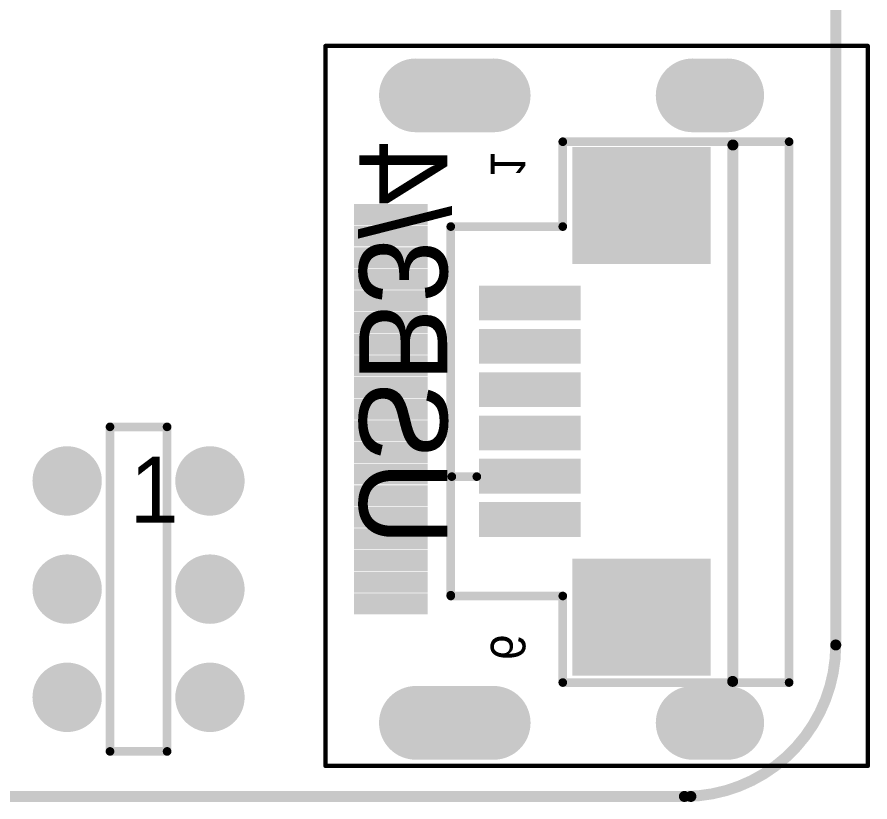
# Model space of a CAD drawing. Header units: millimetres. Extents: x 358.1 to 446.9, y 224.6 to 280.8.
# Drawn here: x 425.6 to 445.33, y 224.55 to 242.69 of the extents above; entities that cross this region are included whole.
import ezdxf

# ---------------------------------------------------------------- set-up
doc = ezdxf.new("R2010")
doc.units = ezdxf.units.MM
for name, color, linetype in [('BottomLayer', 5, 'Continuous'), ('BottomOverlay', 54, 'Continuous'), ('BottomPaste', 16, 'Continuous'), ('BottomSolder', 6, 'Continuous'), ('KeepOutLayer', 6, 'Continuous'), ('MidLayer1', 16, 'Continuous'), ('MidLayer2', 76, 'Continuous'), ('MidLayer3', 90, 'Continuous'), ('MidLayer4', 156, 'Continuous'), ('MultiLayer', 9, 'Continuous'), ('TopLayer', 1, 'Continuous'), ('TopOverlay', 2, 'Continuous'), ('TopPaste', 8, 'Continuous'), ('TopSolder', 216, 'Continuous')]:
    doc.layers.add(name, color=color, linetype=linetype)

# ---------------------------------------------------------------- blocks, each defined once
blk = doc.blocks.new('HDMI____9')
at = {"layer": 'BottomLayer', "const_width": 1.5}
for points in [[(-3.291, 7.25), (-4.091, 7.25)], [(3.109, 7.25), (1.309, 7.25)], [(-3.291, -7.25), (-4.091, -7.25)], [(3.109, -7.25), (1.309, -7.25)]]:
    blk.add_lwpolyline(points, dxfattribs=at)
at = {"layer": 'BottomLayer', "const_width": 0.75}
for points in [[(-4.466, 7.25, 1), (-3.716, 7.25, 1)], [(-3.666, 7.25, 1), (-2.916, 7.25, 1)], [(0.934, 7.25, 1), (1.684, 7.25, 1)], [(2.734, 7.25, 1), (3.484, 7.25, 1)], [(-4.466, -7.25, 1), (-3.716, -7.25, 1)], [(-3.666, -7.25, 1), (-2.916, -7.25, 1)], [(0.934, -7.25, 1), (1.684, -7.25, 1)], [(2.734, -7.25, 1), (3.484, -7.25, 1)]]:
    blk.add_lwpolyline(points, format="xyb", close=True, dxfattribs=at)
at = {"layer": 'BottomSolder', "const_width": 1.703}
for points in [[(-3.291, 7.25), (-4.091, 7.25)], [(3.109, 7.25), (1.309, 7.25)], [(-3.291, -7.25), (-4.091, -7.25)], [(3.109, -7.25), (1.309, -7.25)]]:
    blk.add_lwpolyline(points, dxfattribs=at)
at = {"layer": 'BottomSolder', "const_width": 0.852}
for points in [[(-4.517, 7.25, 1), (-3.665, 7.25, 1)], [(-3.717, 7.25, 1), (-2.865, 7.25, 1)], [(0.883, 7.25, 1), (1.735, 7.25, 1)], [(2.683, 7.25, 1), (3.535, 7.25, 1)], [(-4.517, -7.25, 1), (-3.665, -7.25, 1)], [(-3.717, -7.25, 1), (-2.865, -7.25, 1)], [(0.883, -7.25, 1), (1.735, -7.25, 1)], [(2.683, -7.25, 1), (3.535, -7.25, 1)]]:
    blk.add_lwpolyline(points, format="xyb", close=True, dxfattribs=at)
at = {"layer": 'MidLayer1', "const_width": 1.5}
for points in [[(-3.291, 7.25), (-4.091, 7.25)], [(3.109, 7.25), (1.309, 7.25)], [(-3.291, -7.25), (-4.091, -7.25)], [(3.109, -7.25), (1.309, -7.25)]]:
    blk.add_lwpolyline(points, dxfattribs=at)
at = {"layer": 'MidLayer1', "const_width": 0.75}
for points in [[(-4.466, 7.25, 1), (-3.716, 7.25, 1)], [(-3.666, 7.25, 1), (-2.916, 7.25, 1)], [(0.934, 7.25, 1), (1.684, 7.25, 1)], [(2.734, 7.25, 1), (3.484, 7.25, 1)], [(-4.466, -7.25, 1), (-3.716, -7.25, 1)], [(-3.666, -7.25, 1), (-2.916, -7.25, 1)], [(0.934, -7.25, 1), (1.684, -7.25, 1)], [(2.734, -7.25, 1), (3.484, -7.25, 1)]]:
    blk.add_lwpolyline(points, format="xyb", close=True, dxfattribs=at)
at = {"layer": 'MidLayer2', "const_width": 1.5}
for points in [[(-3.291, 7.25), (-4.091, 7.25)], [(3.109, 7.25), (1.309, 7.25)], [(-3.291, -7.25), (-4.091, -7.25)], [(3.109, -7.25), (1.309, -7.25)]]:
    blk.add_lwpolyline(points, dxfattribs=at)
at = {"layer": 'MidLayer2', "const_width": 0.75}
for points in [[(-4.466, 7.25, 1), (-3.716, 7.25, 1)], [(-3.666, 7.25, 1), (-2.916, 7.25, 1)], [(0.934, 7.25, 1), (1.684, 7.25, 1)], [(2.734, 7.25, 1), (3.484, 7.25, 1)], [(-4.466, -7.25, 1), (-3.716, -7.25, 1)], [(-3.666, -7.25, 1), (-2.916, -7.25, 1)], [(0.934, -7.25, 1), (1.684, -7.25, 1)], [(2.734, -7.25, 1), (3.484, -7.25, 1)]]:
    blk.add_lwpolyline(points, format="xyb", close=True, dxfattribs=at)
at = {"layer": 'MidLayer3', "const_width": 1.5}
for points in [[(-3.291, 7.25), (-4.091, 7.25)], [(3.109, 7.25), (1.309, 7.25)], [(-3.291, -7.25), (-4.091, -7.25)], [(3.109, -7.25), (1.309, -7.25)]]:
    blk.add_lwpolyline(points, dxfattribs=at)
at = {"layer": 'MidLayer3', "const_width": 0.75}
for points in [[(-4.466, 7.25, 1), (-3.716, 7.25, 1)], [(-3.666, 7.25, 1), (-2.916, 7.25, 1)], [(0.934, 7.25, 1), (1.684, 7.25, 1)], [(2.734, 7.25, 1), (3.484, 7.25, 1)], [(-4.466, -7.25, 1), (-3.716, -7.25, 1)], [(-3.666, -7.25, 1), (-2.916, -7.25, 1)], [(0.934, -7.25, 1), (1.684, -7.25, 1)], [(2.734, -7.25, 1), (3.484, -7.25, 1)]]:
    blk.add_lwpolyline(points, format="xyb", close=True, dxfattribs=at)
at = {"layer": 'MidLayer4', "const_width": 1.5}
for points in [[(-3.291, 7.25), (-4.091, 7.25)], [(3.109, 7.25), (1.309, 7.25)], [(-3.291, -7.25), (-4.091, -7.25)], [(3.109, -7.25), (1.309, -7.25)]]:
    blk.add_lwpolyline(points, dxfattribs=at)
at = {"layer": 'MidLayer4', "const_width": 0.75}
for points in [[(-4.466, 7.25, 1), (-3.716, 7.25, 1)], [(-3.666, 7.25, 1), (-2.916, 7.25, 1)], [(0.934, 7.25, 1), (1.684, 7.25, 1)], [(2.734, 7.25, 1), (3.484, 7.25, 1)], [(-4.466, -7.25, 1), (-3.716, -7.25, 1)], [(-3.666, -7.25, 1), (-2.916, -7.25, 1)], [(0.934, -7.25, 1), (1.684, -7.25, 1)], [(2.734, -7.25, 1), (3.484, -7.25, 1)]]:
    blk.add_lwpolyline(points, format="xyb", close=True, dxfattribs=at)
at = {"layer": 'MultiLayer', "const_width": 1.5}
for points in [[(-3.291, 7.25), (-4.091, 7.25)], [(3.109, 7.25), (1.309, 7.25)], [(-3.291, -7.25), (-4.091, -7.25)], [(3.109, -7.25), (1.309, -7.25)]]:
    blk.add_lwpolyline(points, dxfattribs=at)
at = {"layer": 'MultiLayer', "const_width": 0.75}
for points in [[(-4.466, 7.25, 1), (-3.716, 7.25, 1)], [(-3.666, 7.25, 1), (-2.916, 7.25, 1)], [(0.934, 7.25, 1), (1.684, 7.25, 1)], [(2.734, 7.25, 1), (3.484, 7.25, 1)], [(-4.466, -7.25, 1), (-3.716, -7.25, 1)], [(-3.666, -7.25, 1), (-2.916, -7.25, 1)], [(0.934, -7.25, 1), (1.684, -7.25, 1)], [(2.734, -7.25, 1), (3.484, -7.25, 1)]]:
    blk.add_lwpolyline(points, format="xyb", close=True, dxfattribs=at)
at = {"layer": 'TopLayer', "const_width": 1.5}
for points in [[(-3.291, 7.25), (-4.091, 7.25)], [(3.109, 7.25), (1.309, 7.25)], [(-3.291, -7.25), (-4.091, -7.25)], [(3.109, -7.25), (1.309, -7.25)]]:
    blk.add_lwpolyline(points, dxfattribs=at)
at = {"layer": 'TopLayer', "const_width": 0.75}
for points in [[(-4.466, 7.25, 1), (-3.716, 7.25, 1)], [(-3.666, 7.25, 1), (-2.916, 7.25, 1)], [(0.934, 7.25, 1), (1.684, 7.25, 1)], [(2.734, 7.25, 1), (3.484, 7.25, 1)], [(-4.466, -7.25, 1), (-3.716, -7.25, 1)], [(-3.666, -7.25, 1), (-2.916, -7.25, 1)], [(0.934, -7.25, 1), (1.684, -7.25, 1)], [(2.734, -7.25, 1), (3.484, -7.25, 1)]]:
    blk.add_lwpolyline(points, format="xyb", close=True, dxfattribs=at)
at = {"layer": 'TopLayer'}
for points in [[(4.441, 4.36), (4.441, 4.64), (2.941, 4.36), (2.941, 4.64)], [(4.441, 3.86), (4.441, 4.14), (2.941, 3.86), (2.941, 4.14)], [(4.441, 3.36), (4.441, 3.64), (2.941, 3.36), (2.941, 3.64)], [(4.441, 2.86), (4.441, 3.14), (2.941, 2.86), (2.941, 3.14)], [(4.441, 2.36), (4.441, 2.64), (2.941, 2.36), (2.941, 2.64)], [(4.441, 1.86), (4.441, 2.14), (2.941, 1.86), (2.941, 2.14)], [(4.441, 1.36), (4.441, 1.64), (2.941, 1.36), (2.941, 1.64)], [(4.441, 0.86), (4.441, 1.14), (2.941, 0.86), (2.941, 1.14)], [(4.441, 0.36), (4.441, 0.64), (2.941, 0.36), (2.941, 0.64)], [(4.441, -0.14), (4.441, 0.14), (2.941, -0.14), (2.941, 0.14)], [(4.441, -0.64), (4.441, -0.36), (2.941, -0.64), (2.941, -0.36)], [(4.441, -1.14), (4.441, -0.86), (2.941, -1.14), (2.941, -0.86)], [(4.441, -1.64), (4.441, -1.36), (2.941, -1.64), (2.941, -1.36)], [(4.441, -2.14), (4.441, -1.86), (2.941, -2.14), (2.941, -1.86)], [(4.441, -2.64), (4.441, -2.36), (2.941, -2.64), (2.941, -2.36)], [(4.441, -3.14), (4.441, -2.86), (2.941, -3.14), (2.941, -2.86)], [(4.441, -3.64), (4.441, -3.36), (2.941, -3.64), (2.941, -3.36)], [(4.441, -4.14), (4.441, -3.86), (2.941, -4.14), (2.941, -3.86)], [(4.441, -4.64), (4.441, -4.36), (2.941, -4.64), (2.941, -4.36)]]:
    blk.add_solid(points, dxfattribs=at)
at = {"layer": 'TopOverlay', "const_width": 0.1}
for points in [[(-7.341, 8.244), (-7.341, -8.393)], [(4.437, 8.244), (-7.341, 8.244)], [(5.199, 8.244), (4.437, 8.244)], [(5.199, 8.244), (5.199, -8.139)], [(5.199, -8.139), (5.199, -8.393)], [(5.199, -8.393), (-7.341, -8.393)]]:
    blk.add_lwpolyline(points, dxfattribs=at)
at = {"layer": 'TopOverlay', "const_width": 0.05}
for points in [[(-7.366, 8.244, 1), (-7.316, 8.244, 1)], [(-7.366, 8.244, 1), (-7.316, 8.244, 1)], [(4.412, 8.244, 1), (4.462, 8.244, 1)], [(4.412, 8.244, 1), (4.462, 8.244, 1)], [(5.174, 8.244, 1), (5.224, 8.244, 1)], [(5.174, 8.244, 1), (5.224, 8.244, 1)], [(5.174, -8.139, 1), (5.224, -8.139, 1)], [(5.174, -8.139, 1), (5.224, -8.139, 1)], [(-7.366, -8.393, 1), (-7.316, -8.393, 1)], [(-7.366, -8.393, 1), (-7.316, -8.393, 1)], [(5.174, -8.393, 1), (5.224, -8.393, 1)], [(5.174, -8.393, 1), (5.224, -8.393, 1)]]:
    blk.add_lwpolyline(points, format="xyb", close=True, dxfattribs=at)
at = {"layer": 'TopPaste'}
for points in [[(4.441, 4.36), (4.441, 4.64), (2.941, 4.36), (2.941, 4.64)], [(4.441, 3.86), (4.441, 4.14), (2.941, 3.86), (2.941, 4.14)], [(4.441, 3.36), (4.441, 3.64), (2.941, 3.36), (2.941, 3.64)], [(4.441, 2.86), (4.441, 3.14), (2.941, 2.86), (2.941, 3.14)], [(4.441, 2.36), (4.441, 2.64), (2.941, 2.36), (2.941, 2.64)], [(4.441, 1.86), (4.441, 2.14), (2.941, 1.86), (2.941, 2.14)], [(4.441, 1.36), (4.441, 1.64), (2.941, 1.36), (2.941, 1.64)], [(4.441, 0.86), (4.441, 1.14), (2.941, 0.86), (2.941, 1.14)], [(4.441, 0.36), (4.441, 0.64), (2.941, 0.36), (2.941, 0.64)], [(4.441, -0.14), (4.441, 0.14), (2.941, -0.14), (2.941, 0.14)], [(4.441, -0.64), (4.441, -0.36), (2.941, -0.64), (2.941, -0.36)], [(4.441, -1.14), (4.441, -0.86), (2.941, -1.14), (2.941, -0.86)], [(4.441, -1.64), (4.441, -1.36), (2.941, -1.64), (2.941, -1.36)], [(4.441, -2.14), (4.441, -1.86), (2.941, -2.14), (2.941, -1.86)], [(4.441, -2.64), (4.441, -2.36), (2.941, -2.64), (2.941, -2.36)], [(4.441, -3.14), (4.441, -2.86), (2.941, -3.14), (2.941, -2.86)], [(4.441, -3.64), (4.441, -3.36), (2.941, -3.64), (2.941, -3.36)], [(4.441, -4.14), (4.441, -3.86), (2.941, -4.14), (2.941, -3.86)], [(4.441, -4.64), (4.441, -4.36), (2.941, -4.64), (2.941, -4.36)]]:
    blk.add_solid(points, dxfattribs=at)
at = {"layer": 'TopSolder', "const_width": 1.703}
for points in [[(-3.291, 7.25), (-4.091, 7.25)], [(3.109, 7.25), (1.309, 7.25)], [(-3.291, -7.25), (-4.091, -7.25)], [(3.109, -7.25), (1.309, -7.25)]]:
    blk.add_lwpolyline(points, dxfattribs=at)
at = {"layer": 'TopSolder', "const_width": 0.852}
for points in [[(-4.517, 7.25, 1), (-3.665, 7.25, 1)], [(-3.717, 7.25, 1), (-2.865, 7.25, 1)], [(0.883, 7.25, 1), (1.735, 7.25, 1)], [(2.683, 7.25, 1), (3.535, 7.25, 1)], [(-4.517, -7.25, 1), (-3.665, -7.25, 1)], [(-3.717, -7.25, 1), (-2.865, -7.25, 1)], [(0.883, -7.25, 1), (1.735, -7.25, 1)], [(2.683, -7.25, 1), (3.535, -7.25, 1)]]:
    blk.add_lwpolyline(points, format="xyb", close=True, dxfattribs=at)
at = {"layer": 'TopSolder'}
for points in [[(4.543, 4.258), (4.543, 4.742), (2.839, 4.258), (2.839, 4.742)], [(4.543, 3.758), (4.543, 4.242), (2.839, 3.758), (2.839, 4.242)], [(4.543, 3.258), (4.543, 3.742), (2.839, 3.258), (2.839, 3.742)], [(4.543, 2.758), (4.543, 3.242), (2.839, 2.758), (2.839, 3.242)], [(4.543, 2.258), (4.543, 2.742), (2.839, 2.258), (2.839, 2.742)], [(4.543, 1.758), (4.543, 2.242), (2.839, 1.758), (2.839, 2.242)], [(4.543, 1.258), (4.543, 1.742), (2.839, 1.258), (2.839, 1.742)], [(4.543, 0.758), (4.543, 1.242), (2.839, 0.758), (2.839, 1.242)], [(4.543, 0.258), (4.543, 0.742), (2.839, 0.258), (2.839, 0.742)], [(4.543, -0.242), (4.543, 0.242), (2.839, -0.242), (2.839, 0.242)], [(4.543, -0.742), (4.543, -0.258), (2.839, -0.742), (2.839, -0.258)], [(4.543, -1.242), (4.543, -0.758), (2.839, -1.242), (2.839, -0.758)], [(4.543, -1.742), (4.543, -1.258), (2.839, -1.742), (2.839, -1.258)], [(4.543, -2.242), (4.543, -1.758), (2.839, -2.242), (2.839, -1.758)], [(4.543, -2.742), (4.543, -2.258), (2.839, -2.742), (2.839, -2.258)], [(4.543, -3.242), (4.543, -2.758), (2.839, -3.242), (2.839, -2.758)], [(4.543, -3.742), (4.543, -3.258), (2.839, -3.742), (2.839, -3.258)], [(4.543, -4.242), (4.543, -3.758), (2.839, -4.242), (2.839, -3.758)], [(4.543, -4.742), (4.543, -4.258), (2.839, -4.742), (2.839, -4.258)]]:
    blk.add_solid(points, dxfattribs=at)
blk = doc.blocks.new('FFC1_0_SMT_6P_2_B_17')
at = {"layer": 'BottomLayer'}
for points in [[(-2.793, 3.505), (0.207, 3.505), (-2.793, 6.005), (0.207, 6.005)], [(2.368, 2.2), (2.368, 2.8), (0.218, 2.2), (0.218, 2.8)], [(2.368, 1.2), (2.368, 1.8), (0.218, 1.2), (0.218, 1.8)], [(2.368, 0.2), (2.368, 0.8), (0.218, 0.2), (0.218, 0.8)], [(2.368, -0.8), (2.368, -0.2), (0.218, -0.8), (0.218, -0.2)], [(2.368, -1.8), (2.368, -1.2), (0.218, -1.8), (0.218, -1.2)], [(2.368, -2.8), (2.368, -2.2), (0.218, -2.8), (0.218, -2.2)], [(-2.793, -6.005), (0.207, -6.005), (-2.793, -3.505), (0.207, -3.505)]]:
    blk.add_solid(points, dxfattribs=at)
at = {"layer": 'BottomOverlay'}
for points, const_width in [([(-4.706, 6.268), (-4.706, -6.229)], 0.2), ([(0.528, 6.268), (-4.706, 6.268)], 0.2), ([(-3.401, 6.242), (-3.406, -6.153)], 0.254), ([(0.528, 6.268), (0.528, 4.268)], 0.2), ([(3.118, 4.268), (0.528, 4.268)], 0.2), ([(3.118, 4.25), (3.118, -4.268)], 0.2), ([(3.094, 1.51), (2.516, 1.51)], 0.2), ([(0.528, -4.268), (0.528, -6.229)], 0.2), ([(3.118, -4.268), (0.528, -4.268)], 0.2), ([(0.528, -6.229), (-4.706, -6.229)], 0.2)]:
    blk.add_lwpolyline(points, dxfattribs=dict(at, const_width=const_width))
for points, const_width in [([(-4.756, 6.268, 1), (-4.656, 6.268, 1)], 0.1), ([(-4.756, 6.268, 1), (-4.656, 6.268, 1)], 0.1), ([(-3.464, 6.242, 1), (-3.337, 6.242, 1)], 0.127), ([(0.478, 6.268, 1), (0.578, 6.268, 1)], 0.1), ([(0.478, 6.268, 1), (0.578, 6.268, 1)], 0.1), ([(0.478, 4.268, 1), (0.578, 4.268, 1)], 0.1), ([(0.478, 4.268, 1), (0.578, 4.268, 1)], 0.1), ([(3.068, 4.268, 1), (3.168, 4.268, 1)], 0.1), ([(3.068, 4.25, 1), (3.168, 4.25, 1)], 0.1), ([(2.466, 1.51, 1), (2.566, 1.51, 1)], 0.1), ([(3.044, 1.51, 1), (3.144, 1.51, 1)], 0.1), ([(0.478, -4.268, 1), (0.578, -4.268, 1)], 0.1), ([(0.478, -4.268, 1), (0.578, -4.268, 1)], 0.1), ([(3.068, -4.268, 1), (3.168, -4.268, 1)], 0.1), ([(3.068, -4.268, 1), (3.168, -4.268, 1)], 0.1), ([(-3.47, -6.153, 1), (-3.343, -6.153, 1)], 0.127), ([(-4.756, -6.229, 1), (-4.656, -6.229, 1)], 0.1), ([(-4.756, -6.229, 1), (-4.656, -6.229, 1)], 0.1), ([(0.478, -6.229, 1), (0.578, -6.229, 1)], 0.1), ([(0.478, -6.229, 1), (0.578, -6.229, 1)], 0.1)]:
    blk.add_lwpolyline(points, format="xyb", close=True, dxfattribs=dict(at, const_width=const_width))
at = {"layer": 'BottomPaste'}
for points in [[(-2.793, 3.505), (0.207, 3.505), (-2.793, 6.005), (0.207, 6.005)], [(2.368, 2.2), (2.368, 2.8), (0.218, 2.2), (0.218, 2.8)], [(2.368, 1.2), (2.368, 1.8), (0.218, 1.2), (0.218, 1.8)], [(2.368, 0.2), (2.368, 0.8), (0.218, 0.2), (0.218, 0.8)], [(2.368, -0.8), (2.368, -0.2), (0.218, -0.8), (0.218, -0.2)], [(2.368, -1.8), (2.368, -1.2), (0.218, -1.8), (0.218, -1.2)], [(2.368, -2.8), (2.368, -2.2), (0.218, -2.8), (0.218, -2.2)], [(-2.793, -6.005), (0.207, -6.005), (-2.793, -3.505), (0.207, -3.505)]]:
    blk.add_solid(points, dxfattribs=at)
at = {"layer": 'BottomSolder'}
for points in [[(-2.894, 3.404), (0.309, 3.404), (-2.894, 6.107), (0.309, 6.107)], [(2.469, 2.098), (2.469, 2.902), (0.116, 2.098), (0.116, 2.902)], [(2.469, 1.098), (2.469, 1.902), (0.116, 1.098), (0.116, 1.902)], [(2.469, 0.098), (2.469, 0.902), (0.116, 0.098), (0.116, 0.902)], [(2.469, -0.902), (2.469, -0.098), (0.116, -0.902), (0.116, -0.098)], [(2.469, -1.902), (2.469, -1.098), (0.116, -1.902), (0.116, -1.098)], [(2.469, -2.902), (2.469, -2.098), (0.116, -2.902), (0.116, -2.098)], [(-2.894, -6.107), (0.309, -6.107), (-2.894, -3.404), (0.309, -3.404)]]:
    blk.add_solid(points, dxfattribs=at)
at = {"layer": 'BottomOverlay', "text_generation_flag": 2}
for s, p in [('6', (2.193, 5.75)), ('1', (2.193, -5.4))]:
    blk.add_text(s, height=0.8, rotation=90, dxfattribs=at).set_placement(p)
blk = doc.blocks.new('SWITCH2_1_DIP_6P_18')
at = {"layer": 'BottomLayer', "const_width": 0.7}
for points in [[(-0.35, 0, 1), (0.35, 0, 1)], [(2.952, 0, 1), (3.652, 0, 1)], [(-0.35, -2.5, 1), (0.35, -2.5, 1)], [(2.952, -2.5, 1), (3.652, -2.5, 1)], [(-0.35, -5, 1), (0.35, -5, 1)], [(2.952, -5, 1), (3.652, -5, 1)]]:
    blk.add_lwpolyline(points, format="xyb", close=True, dxfattribs=at)
at = {"layer": 'BottomSolder', "const_width": 0.802}
for points in [[(-0.401, 0, 1), (0.401, 0, 1)], [(2.901, 0, 1), (3.703, 0, 1)], [(-0.401, -2.5, 1), (0.401, -2.5, 1)], [(2.901, -2.5, 1), (3.703, -2.5, 1)], [(-0.401, -5, 1), (0.401, -5, 1)], [(2.901, -5, 1), (3.703, -5, 1)]]:
    blk.add_lwpolyline(points, format="xyb", close=True, dxfattribs=at)
at = {"layer": 'MidLayer1', "const_width": 0.7}
for points in [[(-0.35, 0, 1), (0.35, 0, 1)], [(2.952, 0, 1), (3.652, 0, 1)], [(-0.35, -2.5, 1), (0.35, -2.5, 1)], [(2.952, -2.5, 1), (3.652, -2.5, 1)], [(-0.35, -5, 1), (0.35, -5, 1)], [(2.952, -5, 1), (3.652, -5, 1)]]:
    blk.add_lwpolyline(points, format="xyb", close=True, dxfattribs=at)
at = {"layer": 'MidLayer2', "const_width": 0.7}
for points in [[(-0.35, 0, 1), (0.35, 0, 1)], [(2.952, 0, 1), (3.652, 0, 1)], [(-0.35, -2.5, 1), (0.35, -2.5, 1)], [(2.952, -2.5, 1), (3.652, -2.5, 1)], [(-0.35, -5, 1), (0.35, -5, 1)], [(2.952, -5, 1), (3.652, -5, 1)]]:
    blk.add_lwpolyline(points, format="xyb", close=True, dxfattribs=at)
at = {"layer": 'MidLayer3', "const_width": 0.7}
for points in [[(-0.35, 0, 1), (0.35, 0, 1)], [(2.952, 0, 1), (3.652, 0, 1)], [(-0.35, -2.5, 1), (0.35, -2.5, 1)], [(2.952, -2.5, 1), (3.652, -2.5, 1)], [(-0.35, -5, 1), (0.35, -5, 1)], [(2.952, -5, 1), (3.652, -5, 1)]]:
    blk.add_lwpolyline(points, format="xyb", close=True, dxfattribs=at)
at = {"layer": 'MidLayer4', "const_width": 0.7}
for points in [[(-0.35, 0, 1), (0.35, 0, 1)], [(2.952, 0, 1), (3.652, 0, 1)], [(-0.35, -2.5, 1), (0.35, -2.5, 1)], [(2.952, -2.5, 1), (3.652, -2.5, 1)], [(-0.35, -5, 1), (0.35, -5, 1)], [(2.952, -5, 1), (3.652, -5, 1)]]:
    blk.add_lwpolyline(points, format="xyb", close=True, dxfattribs=at)
at = {"layer": 'MultiLayer', "const_width": 0.7}
for points in [[(-0.35, 0, 1), (0.35, 0, 1)], [(2.952, 0, 1), (3.652, 0, 1)], [(-0.35, -2.5, 1), (0.35, -2.5, 1)], [(2.952, -2.5, 1), (3.652, -2.5, 1)], [(-0.35, -5, 1), (0.35, -5, 1)], [(2.952, -5, 1), (3.652, -5, 1)]]:
    blk.add_lwpolyline(points, format="xyb", close=True, dxfattribs=at)
at = {"layer": 'TopLayer', "const_width": 0.7}
for points in [[(-0.35, 0, 1), (0.35, 0, 1)], [(2.952, 0, 1), (3.652, 0, 1)], [(-0.35, -2.5, 1), (0.35, -2.5, 1)], [(2.952, -2.5, 1), (3.652, -2.5, 1)], [(-0.35, -5, 1), (0.35, -5, 1)], [(2.952, -5, 1), (3.652, -5, 1)]]:
    blk.add_lwpolyline(points, format="xyb", close=True, dxfattribs=at)
at = {"layer": 'TopOverlay', "const_width": 0.2}
for points in [[(0.991, -6.25), (0.991, 1.25)], [(0.991, 1.25), (2.311, 1.25)], [(2.311, -6.25), (2.311, 1.25)], [(0.991, -6.25), (2.311, -6.25)]]:
    blk.add_lwpolyline(points, dxfattribs=at)
at = {"layer": 'TopOverlay', "const_width": 0.1}
for points in [[(0.941, 1.25, 1), (1.041, 1.25, 1)], [(0.941, 1.25, 1), (1.041, 1.25, 1)], [(2.261, 1.25, 1), (2.361, 1.25, 1)], [(2.261, 1.25, 1), (2.361, 1.25, 1)], [(0.941, -6.25, 1), (1.041, -6.25, 1)], [(0.941, -6.25, 1), (1.041, -6.25, 1)], [(2.261, -6.25, 1), (2.361, -6.25, 1)], [(2.261, -6.25, 1), (2.361, -6.25, 1)]]:
    blk.add_lwpolyline(points, format="xyb", close=True, dxfattribs=at)
at = {"layer": 'TopSolder', "const_width": 0.802}
for points in [[(-0.401, 0, 1), (0.401, 0, 1)], [(2.901, 0, 1), (3.703, 0, 1)], [(-0.401, -2.5, 1), (0.401, -2.5, 1)], [(2.901, -2.5, 1), (3.703, -2.5, 1)], [(-0.401, -5, 1), (0.401, -5, 1)], [(2.901, -5, 1), (3.703, -5, 1)]]:
    blk.add_lwpolyline(points, format="xyb", close=True, dxfattribs=at)
at = {"layer": 'TopOverlay'}
blk.add_text('1', height=1.524, dxfattribs=at).set_placement((1.448, -0.965))

msp = doc.modelspace()

# ---------------------------------------------------------------- linework, layer by layer
at = {"layer": 'KeepOutLayer', "const_width": 0.254}
for points in [[(444.534, 228.18), (444.534, 277.18)], [(377.334, 224.68), (441.184, 224.68)]]:
    msp.add_lwpolyline(points, dxfattribs=at)
msp.add_lwpolyline([(444.534, 228.18, -0.414214), (441.034, 224.68)], format="xyb", dxfattribs=at)
at = {"layer": 'KeepOutLayer', "const_width": 0.127}
for points in [[(444.471, 228.18, 1), (444.598, 228.18, 1)], [(444.471, 228.18, 1), (444.598, 228.18, 1)], [(440.971, 224.68, 1), (441.098, 224.68, 1)], [(441.121, 224.68, 1), (441.248, 224.68, 1)]]:
    msp.add_lwpolyline(points, format="xyb", close=True, dxfattribs=at)

# ---------------------------------------------------------------- block references
at = {"rotation": 180}
for name, p in [('HDMI____9', (437.934, 233.63)), ('FFC1_0_SMT_6P_2_B_17', (438.75, 233.58))]:
    msp.add_blockref(name, p, dxfattribs=at)
msp.add_blockref('SWITCH2_1_DIP_6P_18', (426.761, 231.97))

# ---------------------------------------------------------------- texts
at = {"layer": 'BottomOverlay', "text_generation_flag": 2}
msp.add_text('USB3/4', height=2.032, rotation=270, dxfattribs=at).set_placement((433.518, 230.471))

doc.saveas('drawing.dxf')
